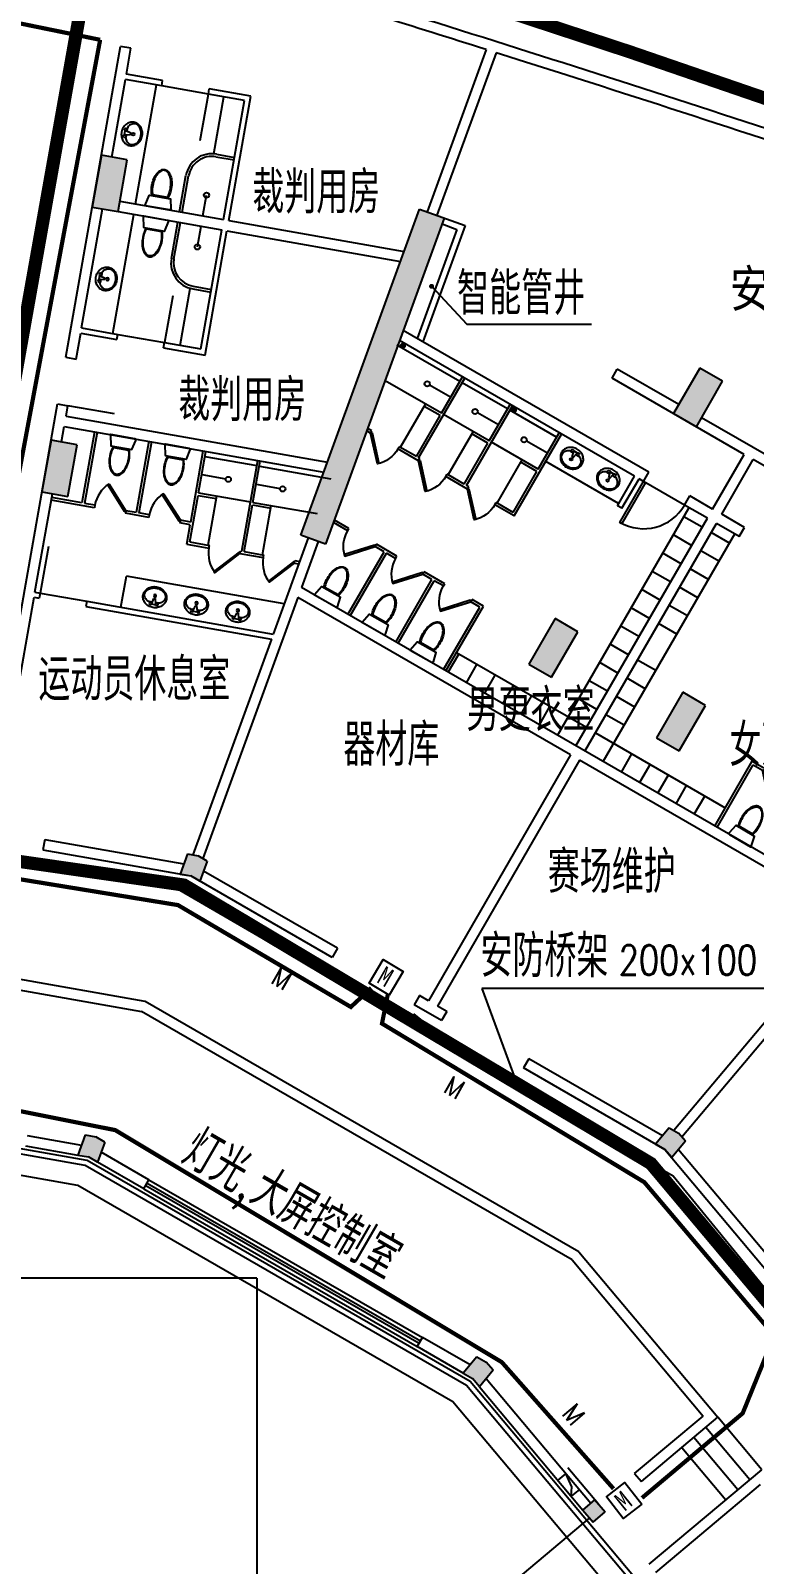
# Model space of a CAD drawing. Extents: x 23317406 to 24383751, y 42324270 to 43451021.
# Drawn here: x 24004574 to 24018326, y 43342326 to 43371489 of the extents above; entities that cross this region are included whole.
import ezdxf

# ---------------------------------------------------------------- set-up
doc = ezdxf.new("R2010")
doc.units = 0
doc.header["$MEASUREMENT"] = 0
doc.layers.get('0').update_dxf_attribs({"linetype": 'CONTINUOUS'})
for name, color, linetype in [('场地', 5, 'CONTINUOUS'), ('墙', 7, 'CONTINUOUS'), ('投影', 9, 'CONTINUOUS'), ('柱填充', 8, 'CONTINUOUS'), ('柱形', 7, 'CONTINUOUS'), ('楼梯', 5, 'CONTINUOUS'), ('汉字', 7, 'CONTINUOUS'), ('监控管线', 11, 'CONTINUOUS'), ('监控设备', 1, 'CONTINUOUS'), ('辅助件', 9, 'CONTINUOUS'), ('门禁管线', 6, 'CONTINUOUS'), ('门禁设备', 6, 'CONTINUOUS'), ('门窗', 7, 'CONTINUOUS')]:
    doc.layers.add(name, color=color, linetype=linetype)
doc.styles.add('ATT', font='txt')
doc.styles.add('HZTXT', font='txt', dxfattribs={"width": 0.9, "bigfont": 'HZTXT'})
doc.styles.add('KSHZ', font='ROMANS.shx', dxfattribs={"height": 800, "bigfont": 'dfhz.shx'})
doc.styles.add('Q1', font='SimSun.ttf', dxfattribs={"width": 0.8, "height": 450})
doc.styles.add('Q200', font='SimSun.ttf', dxfattribs={"width": 0.8, "height": 450})
doc.dimstyles.new('Q2', dxfattribs={"dimscale": 150, "dimtxt": 2.5, "dimasz": 2.5, "dimexe": 0, "dimexo": 0, "dimgap": 0.5, "dimtad": 1, "dimdec": 4, "dimdsep": 46, "dimtxsty": 'Q200', "dimblk1": 'DOTSMALL', "dimblk2": 'DOTSMALL', "dimsah": 1, "dimcen": 2.5, "dimadec": 0, "dimazin": 0, "dimtfac": 1, "dimtdec": 3, "dimtmove": 2, "dimatfit": 3, "dimldrblk": 'DOTSMALL', "dimfxl": 1, "dimtolj": 1, "dimtzin": 10, "dimarcsym": 0})

# ---------------------------------------------------------------- blocks, each defined once
blk = doc.blocks.new('M100')
at = {"layer": '门窗'}
blk.add_line((0, 1000), (0, 0), dxfattribs=at)
blk = doc.blocks.new('WC-3')
for points in [[(382, 218, 0.033558), (397, 269, 0.056391), (412, 405, 0.056391), (397, 541, 0.070142), (358, 644, 0.106098), (290, 721, 0.162033), (225, 743, 0.162033), (161, 721, 0.106098), (93, 644, 0.070142), (54, 541, 0.056391), (38, 405, 0.056391), (54, 269, 0.033558), (69, 218)], [(55, 405, -0.056391), (70, 537, -0.070142), (108, 636, -0.106098), (170, 708, -0.162033), (225, 726, -0.162033), (280, 708, -0.106098), (343, 636, -0.070142), (381, 537, -0.056391), (396, 405, -0.056391), (381, 273, -0.027675), (369, 232), (81, 232, -0.027675), (70, 273, -0.056391)], [(-20, 24, 0.477064), (0, 0), (463, 0, 0.477064), (473, 12), (431, 207, 0.354037), (426, 211), (24, 211, 0.354037), (19, 207)]]:
    blk.add_lwpolyline(points, format="xyb", close=True)
blk = doc.blocks.new('A$C7FE16A13')
at = {"layer": '门窗'}
blk.add_lwpolyline([(517, 587), (532, 561), (15, 257), (0, 283)], close=True, dxfattribs=at)
blk.add_arc((517, 587), 600, 210.4472, 257.9761, dxfattribs=at)
blk = doc.blocks.new('A$C4D630D1B')
at = {"layer": '柱填充', "xscale": -1, "rotation": 325.0332498741019}
blk.add_blockref('A$C7FE16A13', (321, -219), dxfattribs=at)
blk = doc.blocks.new('15PLAV04')
at = {"color": 0, "linetype": 'ByBlock'}
for p, q in [((2.5, -1.5), (2.5, 1.5)), ((7, 0.5), (3, 1.5)), ((4, 1.25), (4, 3.635323)), ((7, -0.5), (7, 0.5)), ((3, -1.5), (7, -0.5)), ((4, -3.628449), (4, -1.25))]:
    blk.add_line(p, q, dxfattribs=at)
blk.add_lwpolyline([(8, 9, 0.109452), (4.986152, 8.332258, 0.102376), (2.343146, 6.363961, 0.093737), (0.622313, 3.491319, 0.088426), (0, 0, 0.088426), (0.622313, -3.491319, 0.093737), (2.343146, -6.363961, 0.102376), (4.986152, -8.332258, 0.109452), (8, -9, 0.109452), (11.013848, -8.332258, 0.102376), (13.656854, -6.363961, 0.093737), (15.377687, -3.491319, 0.088426), (16, 0, 0.088426), (15.377687, 3.491319, 0.093737), (13.656854, 6.363961, 0.102376), (11.013848, 8.332258, 0.109452)], format="xyb", close=True, dxfattribs=at)
for centre in [(3, 2.5), (9, 0), (3, -2.5)]:
    blk.add_circle(centre, 1, dxfattribs=at)
for centre, radius, start, end in [((7, 3.635323), 3, 146.09549, 180), ((11.358035, 0.706347), 8.250845, 143.130102, 146.09549), ((9.915843, 1.787992), 6.448105, 118.911201, 143.130102), ((9, 3.446272), 4.553728, 90, 118.911201), ((9, 3.446272), 4.553728, 61.088799, 90), ((8.084157, 1.787992), 6.448105, 36.869898, 61.088799), ((6.641965, 0.706347), 8.250845, 17.257939, 36.869898), ((4.368267, 0), 10.631733, 0, 17.257939), ((4.368267, 0), 10.631733, 342.742061, 0), ((7, -3.628449), 3, 180, 212.259808), ((9.915843, -1.787992), 6.448105, 212.259808, 241.088799), ((9, -3.446272), 4.553728, 241.088799, 270), ((9, -3.446272), 4.553728, 270, 298.911201), ((8.084157, -1.787992), 6.448105, 298.911201, 323.130102), ((6.641965, -0.706347), 8.250845, 323.130102, 342.742061)]:
    blk.add_arc(centre, radius, start, end, dxfattribs=at)
at = {"color": 0, "linetype": 'ByBlock', "style": 'ATT'}
for tag, p, flags in [('ITEM', (0, -17.5), 3), ('ROOM_NUMBER', (0, -26.5), 1)]:
    blk.add_attdef(tag, p, '', height=6, dxfattribs=dict(at, flags=flags))
blk = doc.blocks.new('A$C23EB7B9D')
at = {"layer": '门窗'}
blk.add_lwpolyline([(600, 181), (591, 209), (19, 29), (28, 0)], close=True, dxfattribs=at)
blk.add_arc((600, 181), 600, 150, 197.529, dxfattribs=at)
blk = doc.blocks.new('_DOTSMALL')
at = {"color": 0, "linetype": 'ByBlock', "const_width": 0.5}
blk.add_lwpolyline([(-0.0625, 0, 1), (0.0625, 0, 1)], format="xyb", close=True, dxfattribs=at)
blk = doc.blocks.new('A$C598A25E8')
at = {"layer": '监控设备', "color": 6}
blk.add_lwpolyline([(525, 73), (86, 0), (0, 518), (439, 591)], close=True, dxfattribs=at)
at = {"layer": '门禁设备', "style": 'Q1', "width": 0.9}
blk.add_text('M', height=360, rotation=10.6583, dxfattribs=at).set_placement((170, 101, -121))

msp = doc.modelspace()

# ---------------------------------------------------------------- hatches: boundary and pattern name
at = {"layer": '柱填充'}
for points in [[(24006409.70998, 43369032.77156), (24005917.3061, 43369119.59565), (24005743.65792, 43368134.7879), (24006236.0618, 43368047.96381)], [(24012434.47753, 43367926.36074), (24010177.05122, 43361724.13293), (24009707.20491, 43361895.143), (24011964.63122, 43368097.37082)], [(24016791.05821, 43364206.25919), (24017224.07091, 43363956.25919), (24017724.07091, 43364822.28459), (24017291.05821, 43365072.28459)], [(24005454.645, 43363616.32892), (24004962.24112, 43363703.15301), (24004788.59295, 43362718.34525), (24005280.99682, 43362631.52117)], [(24014974.06935, 43360059.14577), (24014541.05665, 43360309.14577), (24014041.05665, 43359443.12037), (24014474.06935, 43359193.12037)], [(24017398.94204, 43358659.14487), (24016965.92934, 43358909.14487), (24016465.92934, 43358043.11947), (24016898.94204, 43357793.11947)], [(24015067.81397, 43343358.3661), (24015260.65024, 43343128.55276), (24015490.46358, 43343321.38904), (24015297.62729, 43343551.20238)]]:
    msp.add_hatch(color=256, dxfattribs=at).paths.add_polyline_path(points)
h = msp.add_hatch(dxfattribs=at)
h.set_pattern_fill('ANSI37', color=256, scale=4, style=0)
h.set_pattern_definition([(45, (23859302.129, 43292183.354), (-8.9802561, 8.9802561), []), (135, (23859302.129, 43292183.354), (-8.9802561, -8.9802561), [])])
h.paths.add_polyline_path([(24011686.61959, 43365500.1894, 1), (24011606.61959, 43365500.1894, 1)])
h = msp.add_hatch(dxfattribs=at)
h.set_pattern_fill('ANSI37', color=256, scale=4, style=0)
h.set_pattern_definition([(45, (23861412.228, 43290960.778), (-8.9802561, 8.9802561), []), (135, (23861412.228, 43290960.778), (-8.9802561, -8.9802561), [])])
h.paths.add_polyline_path([(24013796.71867, 43364277.61369, 1), (24013716.71867, 43364277.61369, 1)])

# ---------------------------------------------------------------- linework, layer by layer
at = {"layer": '场地'}
for q in [(23985870, 43347768), (24008870, 43306768)]:
    msp.add_line((24008870, 43347768), q, dxfattribs=at)
at = {"layer": '墙', "ltscale": 5000}
for p, q in [((24005240.07821, 43365278.84541), (24006281.96727, 43371187.69193)), ((24006478.92883, 43371152.9623), (24006281.96727, 43371187.69193)), ((24006392.10474, 43370660.55842), (24006478.92883, 43371152.9623)), ((24013228.12705, 43371130.22644), (24012105.58511, 43368046.06779)), ((24013418.95641, 43371069.7649), (24012293.52363, 43367977.66377)), ((24006114.26765, 43369084.86601), (24006374.73992, 43370562.07764)), ((24007064.10535, 43370440.52392), (24006374.73992, 43370562.07764)), ((24007081.47016, 43370539.00469), (24006392.10474, 43370660.55842)), ((24007064.10535, 43370440.52392), (24007081.47016, 43370539.00469)), ((24007950.43232, 43370284.24056), (24007967.79714, 43370382.72133)), ((24008639.79775, 43370162.68683), (24007950.43232, 43370284.24056)), ((24008755.64334, 43370243.80279), (24007967.79714, 43370382.72133)), ((24008338.88772, 43367880.26418), (24008755.64334, 43370243.80279)), ((24008240.40694, 43367897.629), (24008639.79775, 43370162.68683)), ((24006270.79144, 43368244.92536), (24008240.40694, 43367897.629)), ((24005541.22867, 43365835.00043), (24005940.61947, 43368100.05826)), ((24006236.0618, 43368047.96381), (24008205.67731, 43367700.66745)), ((24008338.88772, 43367880.26418), (24011671.71729, 43367292.59641)), ((24007806.2865, 43365435.60962), (24008205.67731, 43367700.66745)), ((24007887.40246, 43365319.76403), (24008304.15808, 43367683.30263)), ((24008304.15808, 43367683.30263), (24011602.25802, 43367101.75863)), ((24005437.03976, 43365244.11578), (24005523.86385, 43365736.51965)), ((24005523.86385, 43365736.51965), (24006213.22928, 43365614.96593)), ((24005541.22867, 43365835.00043), (24006230.60725, 43365713.44438)), ((24006213.22928, 43365614.96593), (24006230.59409, 43365713.4467)), ((24007099.55625, 43365458.68257), (24007116.92107, 43365557.16334)), ((24007116.92107, 43365557.16334), (24007806.2865, 43365435.60962)), ((24005240.07821, 43365278.84541), (24005437.03976, 43365244.11578)), ((24007099.55625, 43365458.68257), (24007887.40246, 43365319.76403)), ((24003659.87979, 43356317.09486), (24005083.79485, 43364392.51843)), ((24005083.79485, 43364392.51843), (24005280.7564, 43364357.7888)), ((24005246.02676, 43364160.82725), (24005280.7564, 43364357.7888)), ((24005246.02676, 43364160.82725), (24010213.0726, 43363285.00305)), ((24005159.20268, 43363668.42337), (24005211.29713, 43363963.8657)), ((24005211.29713, 43363963.8657), (24010143.61333, 43363094.16528)), ((24004655.62296, 43360812.48089), (24004985.5545, 43362683.61562)), ((24009848.1588, 43361843.83998), (24009182.26499, 43360014.31177)), ((24010036.09733, 43361775.43595), (24009717.49987, 43360900.09663)), ((24020322.50013, 43354777.29687), (24009717.49987, 43360900.09663)), ((24003856.84134, 43356282.36522), (24004638.25814, 43360714.00011)), ((24004638.25814, 43360714.00011), (24004736.73892, 43360696.6353)), ((24004655.62296, 43360812.48089), (24004754.10374, 43360795.11607)), ((24004754.10666, 43360795.11556), (24004736.74188, 43360696.63477)), ((24005640.43363, 43360638.8322), (24005623.06886, 43360540.35141)), ((24005640.43071, 43360638.83271), (24009182.26499, 43360014.31177)), ((24009648.0406, 43360709.25885), (24007842.09955, 43355747.4766)), ((24014833.39746, 43357715.49167), (24009648.0406, 43360709.25885)), ((24005623.0659, 43360540.35194), (24009147.53535, 43359918.89288)), ((24009147.53535, 43359918.89288), (24007654.16102, 43355815.88063)), ((24014833.39746, 43357715.49167), (24012133.39746, 43353038.95449)), ((24015006.60254, 43357615.49167), (24012306.60254, 43352938.95449)), ((24020191.9594, 43354621.72449), (24015006.60254, 43357615.49167)), ((24004841.65383, 43356108.71621), (24004806.92428, 43355911.75465)), ((24004841.65383, 43356108.71621), (24007484.70175, 43355642.67555)), ((24004806.92428, 43355911.75465), (24007615.24248, 43355416.57238)), ((24010301.34665, 43353865.74941), (24007615.24248, 43355416.57238)), ((24010401.34665, 43354038.95449), (24007860.5788, 43355505.86749)), ((24020191.9594, 43354621.72449), (24016797.90056, 43350576.84267)), ((24020345.16829, 43354493.16697), (24016951.10947, 43350448.28517)), ((24010401.34665, 43354038.95449), (24010301.34665, 43353865.74941)), ((24002860.85837, 43353513.24672), (24006677.54232, 43352840.26236)), ((24014992.99841, 43348270.27166), (24006747.00159, 43353031.10014)), ((24011960.19238, 43353138.95449), (24011860.19238, 43352965.74941)), ((24012133.39746, 43353038.95449), (24011960.19238, 43353138.95449)), ((24014862.45768, 43348114.69928), (24006677.54232, 43352840.26236)), ((24012379.80762, 43352665.74941), (24011860.19238, 43352965.74941)), ((24012479.80762, 43352838.95449), (24012306.60254, 43352938.95449)), ((24012479.80762, 43352838.95449), (24012379.80762, 43352665.74941)), ((24014038.65335, 43351938.95449), (24013938.65335, 43351765.74941)), ((24016579.42126, 43350472.04146), (24014038.65335, 43351938.95449)), ((24016624.75752, 43350214.92645), (24013938.65335, 43351765.74941)), ((24004509.34496, 43350480.9222), (24005539.84216, 43350299.21774)), ((24004474.61533, 43350283.96065), (24005470.38289, 43350108.37997)), ((24006821.92427, 43349639.21195), (24005915.71921, 43350162.40969)), ((24016624.75752, 43350214.92645), (24018618.45709, 43347838.92782)), ((24016885.83902, 43350214.92639), (24018771.66598, 43347967.48534)), ((24006721.92427, 43349466.00687), (24005846.25994, 43349971.57191)), ((24006721.92427, 43349466.00687), (24006821.92443, 43349639.21223)), ((24014862.45768, 43348114.69928), (24017353.62161, 43345145.84572)), ((24014992.99841, 43348270.27166), (24017635.38802, 43345121.19435)), ((24011918.07669, 43346466.00687), (24012018.07685, 43346639.21223)), ((24012924.28085, 43346116.01474), (24012018.07669, 43346639.21195)), ((24012793.74023, 43345960.44249), (24011918.07669, 43346466.00687)), ((24013230.69861, 43345858.89968), (24015221.02285, 43343486.92361)), ((24013100.15801, 43345703.32745), (24015067.81397, 43343358.3661)), ((24016051.34605, 43344053.10678), (24017353.62161, 43345145.84572)), ((24016179.90358, 43343899.89789), (24017635.38802, 43345121.19435)), ((24016051.34605, 43344053.10678), (24016179.90358, 43343899.89789)), ((24016326.08747, 43342325.53127), (24018471.01191, 43344125.33657)), ((24016454.64501, 43342172.32239), (24018446.36054, 43343843.57016))]:
    msp.add_line(p, q, dxfattribs=at)
at = {"layer": '墙'}
for p, q in [((24016047.75681, 43363018.82377), (24011584.2616, 43365595.82394)), ((24016320.96189, 43363092.02885), (24011653.85409, 43365786.5848)), ((24015621.92379, 43364881.25934), (24015721.92379, 43365054.46442)), ((24016891.05808, 43364379.46442), (24015721.92379, 43365054.46442)), ((24018133.39746, 43363431.25934), (24015621.92379, 43364881.25934)), ((24019315.92922, 43362979.46442), (24017324.07079, 43364129.46442)), ((24017533.39746, 43362392.02885), (24018133.5905, 43363431.59369)), ((24017706.60254, 43362292.02885), (24018306.79558, 43363331.59369)), ((24020818.07621, 43361881.25934), (24018306.60254, 43363331.25934)), ((24015722.75681, 43362455.90726), (24016047.75681, 43363018.82377)), ((24015809.35935, 43362405.90726), (24016134.35935, 43362968.82377)), ((24016220.96189, 43362918.82377), (24016134.35935, 43362968.82377)), ((24016220.96189, 43362918.82377), (24016320.96189, 43363092.02885)), ((24017000.38476, 43362468.82377), (24017100.38476, 43362642.02885)), ((24017533.39746, 43362392.02885), (24017100.38476, 43362642.02885)), ((24015809.35935, 43362405.90726), (24015722.75681, 43362455.90726)), ((24017433.39746, 43362218.82377), (24017000.38476, 43362468.82377)), ((24014933.39746, 43357888.69675), (24017433.39746, 43362218.82377)), ((24015106.60254, 43357788.69675), (24017606.60254, 43362118.82377)), ((24018039.61524, 43361868.82377), (24017606.60254, 43362118.82377)), ((24018139.61524, 43362042.02885), (24017706.60254, 43362292.02885)), ((24018039.61524, 43361868.82377), (24018139.61524, 43362042.02885)), ((24014745.4547, 43344053.68367), (24014589.19099, 43343928.76683)), ((24014855.96117, 43343796.83685), (24014745.4547, 43344053.68367)), ((24014846.3786, 43343622.26254), (24014855.96117, 43343796.83685)), ((24015002.64232, 43343747.17939), (24014846.3786, 43343622.26254))]:
    msp.add_line(p, q, dxfattribs=at)
at = {"layer": '墙', "ltscale": 5000}
for start, end in [(67.1172342395, 67.1172342395), (66.2587266313, 66.2587266313), (64.4772342395, 64.4772342395), (64.9387266313, 64.9387266313)]:
    msp.add_arc((23850578.58196, 42857442.58139), 533172.67138, start, end, dxfattribs=at)
at = {"layer": '墙'}
for centre, radius, start, end in [((23850634.74669, 42857737.27781), 530172.67138, 79.4743453394, 79.4743453394), ((23850639.30178, 42857736.37231), 530172.67138, 78.1227654233, 78.1227654233), ((23850644.55659, 42857735.23786), 530172.67138, 77.5606287088, 77.5606287088), ((23850649.0789, 42857734.18074), 530172.67138, 76.2090487927, 76.2090487927), ((23850578.58196, 42857442.58139), 539022.67138, 71.62212287, 73.1673944776), ((23850578.58196, 42857442.58139), 538822.67138, 72.4305871538, 72.8863136296), ((23850578.58196, 42857442.58139), 538822.67138, 71.62212287, 72.4093011444)]:
    msp.add_arc(centre, radius, start, end, dxfattribs=at)
at = {"layer": '投影'}
msp.add_line((24011290, 43339927.32233), (24015196.37148, 43343205.1572), dxfattribs=at)
at = {"layer": '柱填充'}
for points in [[(24007754.16102, 43355798.24793), (24007554.16102, 43355833.51333), (24007615.24248, 43355416.57238), (24007415.24248, 43355451.83777)], [(24007930.03807, 43355696.70527), (24007754.16102, 43355798.24793), (24007791.11953, 43355315.02972), (24007615.24248, 43355416.57238)], [(24005809.30143, 43350454.79013), (24005609.30143, 43350490.05552), (24005670.38289, 43350073.11457), (24005470.38289, 43350108.37997)], [(24005985.17848, 43350353.24747), (24005809.30143, 43350454.79013), (24005846.25994, 43349971.57191), (24005670.38289, 43350073.11457)], [(24016885.83915, 43350526.07131), (24016709.9621, 43350627.61397), (24016624.75769, 43350214.92654), (24016448.88064, 43350316.46921)], [(24017016.37987, 43350370.49893), (24016885.83915, 43350526.07131), (24016755.29842, 43350059.35416), (24016624.75769, 43350214.92654)], [(24013230.69874, 43346170.04459), (24013054.82169, 43346271.58726), (24012969.61728, 43345858.89983), (24012793.74023, 43345960.44249)], [(24013361.23946, 43346014.47221), (24013230.69874, 43346170.04459), (24013100.15801, 43345703.32745), (24012969.61728, 43345858.89983)]]:
    msp.add_solid(points, dxfattribs=at)
at = {"layer": '柱形'}
for p, q in [((24005917.3061, 43369119.59565), (24005743.65792, 43368134.7879)), ((24006409.70998, 43369032.77156), (24005917.3061, 43369119.59565)), ((24006236.0618, 43368047.96381), (24006409.70998, 43369032.77156)), ((24005743.65792, 43368134.7879), (24006236.0618, 43368047.96381)), ((24009707.20491, 43361895.143), (24011964.63122, 43368097.37082)), ((24012434.47753, 43367926.36074), (24010177.05122, 43361724.13293)), ((24011964.63122, 43368097.37082), (24012829.14843, 43367782.71228)), ((24012675.3429, 43367710.99159), (24011919.16427, 43365633.40789)), ((24012829.14843, 43367782.71228), (24012024.6905, 43365572.4823)), ((24012393.43511, 43367813.59763), (24012675.3429, 43367710.99159)), ((24017291.05821, 43365072.28459), (24016791.05821, 43364206.25919)), ((24017724.07091, 43364822.28459), (24017291.05821, 43365072.28459)), ((24017224.07091, 43363956.25919), (24017724.07091, 43364822.28459)), ((24016791.05821, 43364206.25919), (24017224.07091, 43363956.25919)), ((24004962.24112, 43363703.15301), (24004788.59295, 43362718.34525)), ((24005454.645, 43363616.32892), (24004962.24112, 43363703.15301)), ((24005280.99682, 43362631.52117), (24005454.645, 43363616.32892)), ((24004788.59295, 43362718.34525), (24005280.99682, 43362631.52117)), ((24010177.05122, 43361724.13293), (24009707.20491, 43361895.143)), ((24014541.05665, 43360309.14577), (24014041.05665, 43359443.12037)), ((24014974.06935, 43360059.14577), (24014541.05665, 43360309.14577)), ((24014474.06935, 43359193.12037), (24014974.06935, 43360059.14577)), ((24014041.05665, 43359443.12037), (24014474.06935, 43359193.12037)), ((24016965.92934, 43358909.14487), (24016465.92934, 43358043.11947)), ((24017398.94204, 43358659.14487), (24016965.92934, 43358909.14487)), ((24016898.94204, 43357793.11947), (24017398.94204, 43358659.14487)), ((24016465.92934, 43358043.11947), (24016898.94204, 43357793.11947)), ((24007554.16102, 43355833.51333), (24007754.16102, 43355798.24793)), ((24007930.03807, 43355696.70527), (24007754.16102, 43355798.24793)), ((24007415.24248, 43355451.83777), (24007615.24248, 43355416.57238)), ((24007791.11953, 43355315.02972), (24007615.24248, 43355416.57238)), ((24005609.30143, 43350490.05552), (24005809.30143, 43350454.79013)), ((24005985.17848, 43350353.24747), (24005809.30143, 43350454.79013)), ((24016709.9621, 43350627.61397), (24016885.83915, 43350526.07131)), ((24017016.37987, 43350370.49893), (24016885.83915, 43350526.07131)), ((24005470.38289, 43350108.37997), (24005670.38289, 43350073.11457)), ((24016448.88064, 43350316.46921), (24016624.75769, 43350214.92654)), ((24016755.29842, 43350059.35416), (24016624.75769, 43350214.92654)), ((24005846.25994, 43349971.57191), (24005670.38289, 43350073.11457)), ((24013054.82169, 43346271.58726), (24013230.69874, 43346170.04459)), ((24013361.23946, 43346014.47221), (24013230.69874, 43346170.04459)), ((24012793.74023, 43345960.44249), (24012969.61728, 43345858.89983)), ((24013100.15801, 43345703.32745), (24012969.61728, 43345858.89983))]:
    msp.add_line(p, q, dxfattribs=at)
at = {"layer": '柱形', "ltscale": 1000}
for p, q in [((24007554.16102, 43355833.51333), (24007415.24248, 43355451.83777)), ((24007930.03807, 43355696.70527), (24007791.11953, 43355315.02972)), ((24005609.30143, 43350490.05552), (24005470.38289, 43350108.37997)), ((24016709.9621, 43350627.61397), (24016448.88064, 43350316.46921)), ((24005985.17848, 43350353.24747), (24005846.25994, 43349971.57191)), ((24017016.37987, 43350370.49893), (24016755.29842, 43350059.35416)), ((24013054.82169, 43346271.58726), (24012793.74023, 43345960.44249)), ((24013361.23946, 43346014.47221), (24013100.15801, 43345703.32745))]:
    msp.add_line(p, q, dxfattribs=at)
at = {"layer": '柱形', "ltscale": 5000}
for p, q in [((24015067.81397, 43343358.3661), (24015297.62729, 43343551.20238)), ((24015297.62729, 43343551.20238), (24015490.46358, 43343321.38904)), ((24015067.81397, 43343358.3661), (24015260.65024, 43343128.55276)), ((24015260.65024, 43343128.55276), (24015490.46358, 43343321.38904))]:
    msp.add_line(p, q, dxfattribs=at)
at = {"layer": '楼梯'}
for p, q in [((24018241.19858, 43343932.50029), (24017405.57469, 43344928.35807)), ((24018471.01191, 43344125.33657), (24017635.38802, 43345121.19435)), ((24018011.38524, 43343739.66401), (24017175.76135, 43344735.52178)), ((24017781.57191, 43343546.82772), (24016945.94802, 43344542.6855))]:
    msp.add_line(p, q, dxfattribs=at)
at = {"layer": '监控管线', "color": 0}
msp.add_line((24006747.00159, 43353031.10014), (24002698.62646, 43353744.93791), dxfattribs=at)
at = {"layer": '监控管线'}
for p, q in [((24018653.56456, 43353272.87333), (24013150.33773, 43353272.87333)), ((24013150.33773, 43353272.87333), (24013844.02147, 43351378.26932))]:
    msp.add_line(p, q, dxfattribs=at)
at = {"layer": '监控管线', "color": 2, "const_width": 250}
for points in [[(24019090.7904, 43307999.23379), (24022836.3983, 43312515.53166), (24026356.08152, 43322180.89905), (24026292.42422, 43332453.62215), (24023148.31794, 43341851.26224), (24016360.3546, 43349947.57592), (24007486.68719, 43355242.00889), (24002685.44275, 43355931.86111), (24005962.50221, 43374375.84004), (23992616.48831, 43378217.9585), (23976840.75464, 43382171.97166), (23965043.10162, 43384891.0045)], [(24005962.50221, 43374375.84004), (24015968.38047, 43371083.25573), (24036574.23217, 43363994.77166), (24059466.1809, 43355072.36259), (24079699.51177, 43346886.28986)]]:
    msp.add_lwpolyline(points, dxfattribs=at)
at = {"layer": '监控设备', "color": 1}
for p, q in [((24003406.75466, 43355811.84457), (24007409.78388, 43355141.89741)), ((24007409.78388, 43355141.89741), (24012170.14303, 43352375.65862)), ((24012170.14303, 43352375.65862), (24016783.40995, 43349710.78908)), ((24016783.40995, 43349710.78908), (24022975.33872, 43342128.70343))]:
    msp.add_line(p, q, dxfattribs=at)
at = {"layer": '辅助件'}
for p, q in [((24006566.23376, 43368192.8309), (24006965.62457, 43370457.88874)), ((24008054.86165, 43369148.85758), (24008245.87465, 43370232.14611)), ((24008095.41963, 43369090.93478), (24008440.10235, 43369030.15792)), ((24008104.10204, 43369140.17517), (24008448.78476, 43369079.39831)), ((24007403.32035, 43368045.22995), (24007524.87408, 43368734.59538)), ((24007452.56074, 43368036.54754), (24007574.11446, 43368725.91297)), ((24007846.48384, 43367967.08827), (24007915.94311, 43368361.01138)), ((24006132.11332, 43365730.81152), (24006531.50413, 43367995.86935)), ((24007247.03699, 43367158.90298), (24007368.59072, 43367848.2684)), ((24007296.27738, 43367150.22057), (24007417.8311, 43367839.58599)), ((24007742.29493, 43367376.20362), (24007811.75421, 43367770.12672)), ((24007412.3634, 43365505.06889), (24007603.37639, 43366588.35742)), ((24007652.61678, 43366579.67501), (24007997.29949, 43366518.89815)), ((24007661.29919, 43366628.9154), (24008005.9819, 43366568.13854)), ((24012728.51091, 43364819.72123), (24011534.2616, 43365509.2214)), ((24012378.51091, 43364213.50345), (24011308.05235, 43364831.53299)), ((24011946.81218, 43363365.77932), (24012821.81218, 43364881.32377)), ((24012553.51091, 43364516.61234), (24012152.97417, 43364747.86234)), ((24012378.51091, 43364213.50345), (24012778.51091, 43364906.32377)), ((24013637.83759, 43364294.72123), (24012771.81218, 43364794.72123)), ((24011600.40202, 43363565.77932), (24012075.40202, 43364388.50345)), ((24013287.83759, 43363688.50345), (24013687.83759, 43364381.32377)), ((24011903.51091, 43363390.77932), (24012353.51091, 43364170.20218)), ((24012353.51091, 43364170.20218), (24012050.40202, 43364345.20218)), ((24013287.83759, 43363688.50345), (24012421.81218, 43364188.50345)), ((24012856.13886, 43362840.77932), (24013731.13886, 43364356.32377)), ((24013462.83759, 43363991.61234), (24013062.30084, 43364222.86234)), ((24014568.8149, 43363757.22123), (24013681.13886, 43364269.72123)), ((24005786.0294, 43363862.52489), (24005547.26316, 43362508.41423)), ((24005835.26979, 43363853.84248), (24005596.50355, 43362499.73182)), ((24011034.13615, 43363834.97805), (24010960.75599, 43363877.3441)), ((24011059.13615, 43363878.27932), (24010978.12081, 43363925.05354)), ((24011034.13615, 43363834.97805), (24011059.13615, 43363878.27932)), ((24012509.7287, 43363040.77932), (24012984.7287, 43363863.50345)), ((24013262.83759, 43363645.20218), (24012959.7287, 43363820.20218)), ((24013762.11617, 43362259.97805), (24014662.11617, 43363818.82377)), ((24014218.8149, 43363151.00345), (24014618.8149, 43363843.82377)), ((24006820.07754, 43363680.1943), (24006581.3113, 43362326.08364)), ((24006869.31793, 43363671.5119), (24006630.55169, 43362317.40124)), ((24011553.75139, 43363534.97805), (24011578.75139, 43363578.27932)), ((24011943.46282, 43363309.97805), (24011553.75139, 43363534.97805)), ((24011903.51091, 43363390.77932), (24011578.75139, 43363578.27932)), ((24012812.83759, 43362865.77932), (24013262.83759, 43363645.20218)), ((24014218.8149, 43363151.00345), (24013331.13886, 43363663.50345)), ((24014393.8149, 43363454.11234), (24013993.27815, 43363685.36234)), ((24007615.35944, 43362143.75306), (24007854.12568, 43363497.86372)), ((24007764.44753, 43362701.33511), (24007903.36607, 43363489.18131)), ((24007886.00125, 43363390.70053), (24008870.80901, 43363217.05236)), ((24008584.28951, 43361592.11956), (24008888.17383, 43363315.53313)), ((24008798.49567, 43362519.00452), (24008937.41421, 43363306.85072)), ((24011943.46282, 43363309.97805), (24011968.46282, 43363353.27932)), ((24011968.46282, 43363353.27932), (24011946.81218, 43363365.77932)), ((24013440.70601, 43362503.27932), (24013915.70601, 43363326.00345)), ((24014193.8149, 43363107.70218), (24013890.70601, 43363282.70218)), ((24015747.75681, 43362499.20853), (24014362.11617, 43363299.20853)), ((24007825.22439, 43363046.01782), (24008280.69798, 43362965.70554)), ((24008920.0494, 43363208.36995), (24010278.09961, 43362968.90905)), ((24012463.07806, 43363009.97805), (24012488.07806, 43363053.27932)), ((24012874.44013, 43362772.47805), (24012463.07806, 43363009.97805)), ((24012812.83759, 43362865.77932), (24012488.07806, 43363053.27932)), ((24013743.8149, 43362328.27932), (24014193.8149, 43363107.70218)), ((24007599.48176, 43361765.76774), (24007755.76512, 43362652.09472)), ((24007755.76512, 43362652.09472), (24008100.44783, 43362591.31786)), ((24007764.44753, 43362701.33511), (24008749.25528, 43362527.68693)), ((24007944.16447, 43361704.99088), (24008109.13024, 43362640.55824)), ((24008859.27253, 43362863.68723), (24009314.74612, 43362783.37495)), ((24012899.44013, 43362815.77932), (24012856.13886, 43362840.77932)), ((24012874.44013, 43362772.47805), (24012899.44013, 43362815.77932)), ((24005784.78269, 43362415.7618), (24004963.8507, 43362560.51426)), ((24005547.26316, 43362508.41423), (24004972.53309, 43362609.75465)), ((24005793.4651, 43362465.00219), (24005596.50355, 43362499.73182)), ((24005793.4651, 43362465.00219), (24005784.78269, 43362415.7618)), ((24006384.34975, 43362360.81328), (24006375.66734, 43362311.57289)), ((24006581.3113, 43362326.08364), (24006384.34975, 43362360.81328)), ((24008633.5299, 43361583.43716), (24008789.81326, 43362469.76413)), ((24008789.81326, 43362469.76413), (24009134.49598, 43362408.98727)), ((24008798.49567, 43362519.00452), (24010015.77624, 43362304.36511)), ((24008978.21262, 43361522.66029), (24009143.17838, 43362458.22766)), ((24013394.05537, 43362472.47805), (24013419.05537, 43362515.77932)), ((24013762.11617, 43362259.97805), (24013394.05537, 43362472.47805)), ((24013743.8149, 43362328.27932), (24013419.05537, 43362515.77932)), ((24014586.9873, 43358088.69675), (24017086.9873, 43362418.82377)), ((24006818.83083, 43362233.43121), (24006375.66734, 43362311.57289)), ((24006827.51324, 43362282.6716), (24006630.55169, 43362317.40124)), ((24006827.51324, 43362282.6716), (24006818.83083, 43362233.43121)), ((24007418.39789, 43362178.48269), (24007409.71548, 43362129.24231)), ((24007606.67703, 43362094.51267), (24007409.71548, 43362129.24231)), ((24007615.35944, 43362143.75306), (24007418.39789, 43362178.48269)), ((24007541.55896, 43361725.20976), (24007606.67703, 43362094.51267)), ((24010597.95012, 43361979.48168), (24010326.94014, 43362135.94937)), ((24010622.95012, 43362022.78295), (24010344.30496, 43362183.65881)), ((24017333.39746, 43362045.61869), (24016986.9873, 43362245.61869)), ((24007599.48176, 43361765.76774), (24007968.78467, 43361700.64967)), ((24010597.95012, 43361979.48168), (24010622.95012, 43362022.78295)), ((24015453.0127, 43357588.69675), (24017953.0127, 43361918.82377)), ((24017133.39746, 43361699.20853), (24016786.9873, 43361899.20853)), ((24017853.0127, 43361745.61869), (24017506.60254, 43361945.61869)), ((24007541.55896, 43361725.20976), (24007960.10226, 43361651.40929)), ((24007960.10226, 43361651.40929), (24007968.78467, 43361700.64967)), ((24008550.98691, 43361547.22038), (24008559.66932, 43361596.46077)), ((24008550.98691, 43361547.22038), (24008994.1504, 43361469.0787)), ((24008559.66932, 43361596.46077), (24008584.28951, 43361592.11956)), ((24008633.5299, 43361583.43716), (24009002.83281, 43361518.31909)), ((24008994.1504, 43361469.0787), (24009002.83281, 43361518.31909)), ((24010603.27044, 43360388.69675), (24011290.77044, 43361579.48168)), ((24010646.57171, 43360363.69675), (24011334.07171, 43361554.48168)), ((24011117.56536, 43361679.48168), (24011142.56536, 43361722.78295)), ((24011290.77044, 43361579.48168), (24011117.56536, 43361679.48168)), ((24011532.27679, 43361497.78295), (24011142.56536, 43361722.78295)), ((24011507.27679, 43361454.48168), (24011334.07171, 43361554.48168)), ((24011507.27679, 43361454.48168), (24011532.27679, 43361497.78295)), ((24016933.39746, 43361352.79837), (24016586.9873, 43361552.79837)), ((24017653.0127, 43361399.20853), (24017306.60254, 43361599.20853)), ((24009585.03505, 43361364.88979), (24009593.71746, 43361414.13018)), ((24009585.03505, 43361364.88979), (24009668.47989, 43361350.17622)), ((24009593.71746, 43361414.13018), (24009685.8447, 43361397.88566)), ((24012026.89203, 43361154.48168), (24012051.89203, 43361197.78295)), ((24012441.60347, 43360972.78295), (24012051.89203, 43361197.78295)), ((24016733.39746, 43361006.38821), (24016386.9873, 43361206.38821)), ((24017453.0127, 43361052.79837), (24017106.60254, 43361252.79837)), ((24006289.02357, 43360524.46829), (24006393.21248, 43361115.35294)), ((24009390.6428, 43360586.8251), (24006393.21248, 43361115.35294)), ((24011512.59711, 43359863.69675), (24012200.09711, 43361054.48168)), ((24011555.89838, 43359838.69675), (24012243.39838, 43361029.48168)), ((24012200.09711, 43361054.48168), (24012026.89203, 43361154.48168)), ((24012416.60347, 43360929.48168), (24012243.39838, 43361029.48168)), ((24012416.60347, 43360929.48168), (24012441.60347, 43360972.78295)), ((24017253.0127, 43360706.38821), (24016906.60254, 43360906.38821)), ((24012936.21871, 43360629.48168), (24012961.21871, 43360672.78295)), ((24013109.42379, 43360529.48168), (24012936.21871, 43360629.48168)), ((24013177.72506, 43360547.78295), (24012961.21871, 43360672.78295)), ((24016533.39746, 43360659.97805), (24016186.9873, 43360859.97805)), ((24012421.92379, 43359338.69675), (24013109.42379, 43360529.48168)), ((24012465.22506, 43359313.69675), (24013177.72506, 43360547.78295)), ((24016333.39746, 43360313.56788), (24015986.9873, 43360513.56788)), ((24017053.0127, 43360359.97805), (24016706.60254, 43360559.97805)), ((24017053.0127, 43360359.97805), (24016706.60254, 43360559.97805)), ((24014974.06935, 43360059.14577), (24014974.06935, 43360059.14577)), ((24016133.39746, 43359967.15772), (24015786.9873, 43360167.15772)), ((24016853.0127, 43360013.56788), (24016506.60254, 43360213.56788)), ((24015933.39746, 43359620.74756), (24015586.9873, 43359820.74756)), ((24012508.52633, 43359288.69675), (24012708.52633, 43359635.10691)), ((24015133.39746, 43358235.10691), (24012665.22506, 43359660.10691)), ((24012854.93649, 43359088.69675), (24013054.93649, 43359435.10691)), ((24015733.39746, 43359274.3374), (24015386.9873, 43359474.3374)), ((24016453.0127, 43359320.74756), (24016106.60254, 43359520.74756)), ((24013201.34665, 43358888.69675), (24013401.34665, 43359235.10691)), ((24016253.0127, 43358974.3374), (24015906.60254, 43359174.3374)), ((24013547.75681, 43358688.69675), (24013747.75681, 43359035.10691)), ((24015533.39746, 43358927.92724), (24015186.9873, 43359127.92724)), ((24013894.16698, 43358488.69675), (24014094.16698, 43358835.10691)), ((24014240.57714, 43358288.69675), (24014440.57714, 43358635.10691)), ((24015333.39746, 43358581.51708), (24014986.9873, 43358781.51708)), ((24016053.0127, 43358627.92724), (24015706.60254, 43358827.92724)), ((24015853.0127, 43358281.51708), (24015506.60254, 43358481.51708)), ((24015306.60254, 43358135.10691), (24017774.77494, 43356710.10691)), ((24015799.42286, 43357388.69675), (24015999.42286, 43357735.10691)), ((24016145.83302, 43357188.69675), (24016345.83302, 43357535.10691)), ((24017574.77494, 43356363.69675), (24018287.27494, 43357597.78295)), ((24017618.07621, 43356338.69675), (24018305.57621, 43357529.48168)), ((24018287.27494, 43357597.78295), (24018503.78129, 43357472.78295)), ((24018305.57621, 43357529.48168), (24018478.78129, 43357429.48168)), ((24016492.24319, 43356988.69675), (24016692.24319, 43357335.10691)), ((24016838.65335, 43356788.69675), (24017038.65335, 43357135.10691)), ((24017185.06351, 43356588.69675), (24017385.06351, 43356935.10691))]:
    msp.add_line(p, q, dxfattribs=at)
for points in [[(24013020, 43329528), (24013020, 43339512.23227), (24016061.93465, 43342064.71852), (24012923.92785, 43345804.4494), (24005646.07215, 43350006.32135), (23998524.87831, 43351261.97996), (23997370, 43351261.97996), (23996215.12169, 43351261.97996), (23989093.92785, 43350006.32135), (23981816.07215, 43345804.4494), (23978678.06535, 43342064.71852), (23981720, 43339512.23227), (23981720, 43329528)], [(24012920, 43329528), (24012920, 43339558.86304), (24015921.05145, 43342077.0442), (24012858.65749, 43345726.66321), (24005611.34251, 43349910.90246), (23998516.12944, 43351161.97996), (23997370, 43351161.97996), (23996223.87056, 43351161.97996), (23989128.65749, 43349910.90246), (23981881.34251, 43345726.66321), (23978818.94855, 43342077.0442), (23981820, 43339558.86304), (23981820, 43329528)], [(24012520, 43329528), (24012520, 43339745.3861), (24015357.51863, 43342126.34693), (24012597.57603, 43345415.51844), (24005472.42397, 43349529.2269), (23998481.13398, 43350761.97996), (23997370, 43350761.97996), (23996258.86602, 43350761.97996), (23989267.57603, 43349529.2269), (23982142.42397, 43345415.51844), (23979382.48137, 43342126.34693), (23982220, 43339745.3861), (23982220, 43329528)]]:
    msp.add_lwpolyline(points, dxfattribs=at)
for centre, radius in [((24007915.94311, 43368361.01138), 50), ((24007742.29493, 43367376.20362), 50), ((24011646.61959, 43365500.1894), 40), ((24012109.67289, 43364772.86234), 50), ((24013018.99957, 43364247.86234), 50), ((24013756.71867, 43364277.61369), 40), ((24013949.97688, 43363710.36234), 50), ((24008329.93837, 43362957.02313), 50), ((24009363.98651, 43362774.69254), 50)]:
    msp.add_circle(centre, radius, dxfattribs=at)
for centre, radius, start, end in [((24008017.27795, 43368647.77129), 500, 80, 170), ((24008017.27795, 43368647.77129), 450, 80, 170), ((24007739.44087, 43367072.07889), 500, 170, 260), ((24007739.44087, 43367072.07889), 450, 170, 260)]:
    msp.add_arc(centre, radius, start, end, dxfattribs=at)
at = {"layer": '门禁管线', "const_width": 80}
msp.add_lwpolyline([(24005893.75962, 43371314.88727), (24004128.00792, 43371676.19143)], dxfattribs=at)
at = {"layer": '门禁管线', "color": 6, "const_width": 80}
for points in [[(24011046.15709, 43353285.39945), (24010658.14433, 43352923.76866), (24007372.96506, 43354861.0747), (24002949.61213, 43355584.33629), (24005893.75962, 43371314.88727)], [(24016190.98386, 43343588.30024), (24018104.69557, 43345197.55432), (24018703.18982, 43346674.47381), (24016235.50951, 43349591.24828), (24011249.78585, 43352608.60065), (24011360.82252, 43353162.99226)], [(24002738.84188, 43351269.51168), (24006181.75185, 43350581.90757), (24013526.62998, 43346169.79019), (24015649.75816, 43343763.18127)]]:
    msp.add_lwpolyline(points, dxfattribs=at)
at = {"layer": '门禁设备'}
for p, q in [((24011848.82718, 43352795.98375), (24012115.19212, 43352575.56312)), ((24012115.07159, 43352579.00697), (24012212.03701, 43352416.07291))]:
    msp.add_line(p, q, dxfattribs=at)
at = {"layer": '门窗'}
for p, q in [((24007950.43232, 43370284.24056), (24007064.10535, 43370440.52392)), ((24006230.59409, 43365713.4467), (24007116.92107, 43365557.16334)), ((24017000.38476, 43362468.82377), (24016220.96189, 43362918.82377)), ((24004754.10374, 43360795.11607), (24005640.4337, 43360638.83255)), ((24006759.42443, 43349530.95906), (24011955.57685, 43346530.95906)), ((24006784.42443, 43349574.26033), (24011980.57685, 43346574.26033)), ((24006821.92443, 43349639.21223), (24012018.07685, 43346639.21223)), ((24006721.92443, 43349466.00715), (24011918.07685, 43346466.00715))]:
    msp.add_line(p, q, dxfattribs=at)
for points in [[(24006384.34975, 43362360.81328), (24006359.03986, 43362344.70708), (24006036.91591, 43362850.90483), (24006062.2258, 43362867.01103)], [(24016220.96189, 43362918.82377), (24016259.93304, 43362896.32377), (24015809.93304, 43362116.90091), (24015770.96189, 43362139.40091)], [(24012026.89203, 43361154.48168), (24012017.8564, 43361183.08863), (24011445.7175, 43361002.37594), (24011454.75313, 43360973.769)]]:
    msp.add_lwpolyline(points, close=True, dxfattribs=at)
for centre, radius, start, end in [((24006384.34975, 43362360.81328), 600, 122.471040429, 170.000000002), ((24016220.96189, 43362918.82377), 900, 239.999999999, 329.999999999), ((24012026.89203, 43361154.48168), 600, 150, 197.528959573)]:
    msp.add_arc(centre, radius, start, end, dxfattribs=at)

# ---------------------------------------------------------------- block references
at = {"layer": '辅助件', "yscale": 25, "zscale": 25}
for p, xscale, rotation in [((24006299.57252, 43369559.90507), 25, 350.000000000528), ((24005813.35762, 43366802.44336), -25, 169.9999999993096), ((24014958.52633, 43363532.22123), 25, 240.0000000000071), ((24015651.34665, 43363132.22123), 25, 240.0000000000071), ((24006897.27304, 43360518.76016), -25, 259.9999999995313), ((24007685.11924, 43360379.84162), -25, 259.9999999995313), ((24008472.96544, 43360240.92308), -25, 259.9999999995313)]:
    msp.add_blockref('15PLAV04', p, dxfattribs=dict(at, xscale=xscale, rotation=rotation))
at = {"layer": '辅助件', "xscale": -1}
for name, p, rotation in [('WC-3', (24007212.73156, 43368078.8359), 350.0000000015572), ('A$C4D630D1B', (24006822.85757, 43362285.68798), 237.057139030021), ('WC-3', (24010371.67268, 43360524.63151), 330.4762695501628), ('WC-3', (24011280.99935, 43359999.63151), 330.4762695501628), ('WC-3', (24012190.32603, 43359474.63151), 330.4762695501628), ('A$C4D630D1B', (24019001.73977, 43357125.05488), 37.0571390281179)]:
    msp.add_blockref(name, p, dxfattribs=dict(at, rotation=rotation))
at = {"layer": '辅助件'}
for name, p, rotation in [('WC-3', (24007178.00193, 43367881.87435), 169.999999998538), ('WC-3', (24006555.28619, 43363724.93041), 169.5237304516871), ('WC-3', (24007589.33433, 43363542.59982), 169.5237304516871), ('A$C4D630D1B', (24010592.44477, 43361980.16361), 262.9428609718288), ('A$C4D630D1B', (24012411.09812, 43360930.16361), 262.9428609718288), ('WC-3', (24017851.59805, 43356206.09459), 329.523730449784)]:
    msp.add_blockref(name, p, dxfattribs=dict(at, rotation=rotation))
at = {"layer": '门禁设备', "color": 6}
for p, rotation in [((24010937.9188, 43353434.89666), 319.5132441312654), ((24015758.03736, 43343155.19851), 28.12682256506981)]:
    msp.add_blockref('A$C598A25E8', p, dxfattribs=dict(at, rotation=rotation))
at = {"layer": '门窗'}
for p, xscale, yscale, zscale, rotation in [((24007950.43232, 43370284.24056), 0.8999999999978452, 0.8999999999978452, 0.8999999999978452, 170.0000000002381), ((24007116.92107, 43365557.16334), -0.8999999999978452, 0.8999999999978452, 0.8999999999978452, 349.9999999900811), ((24005280.7564, 43364357.7888), -0.8999999999978452, 0.8999999999978452, 0.8999999999978452, 260.0000000003105), ((24004754.10666, 43360795.11556), 0.8999999999978452, 0.8999999999978452, 0.8999999999978452, 349.999999999357), ((24015361.90606, 43343474.59793), 0.9, 0.9, 0.9, 40.00000000079746)]:
    msp.add_blockref('M100', p, dxfattribs=dict(at, xscale=xscale, yscale=yscale, zscale=zscale, rotation=rotation))
at = {"layer": '门窗', "xscale": -1, "rotation": 299.9999999999768}
for p in [(24011177.53366, 43363225.18053), (24012086.86033, 43362700.18053), (24013017.83764, 43362162.68053)]:
    msp.add_blockref('A$C23EB7B9D', p, dxfattribs=at)
at = {"layer": '门窗', "rotation": 19.99999999972975}
for p in [(24008049.16776, 43361172.26253), (24009083.2159, 43360989.93194)]:
    msp.add_blockref('A$C23EB7B9D', p, dxfattribs=at)

# ---------------------------------------------------------------- texts
at = {"layer": '汉字', "style": 'KSHZ', "width": 0.8}
for s, p in [('裁判用房', (24008785.16027, 43368014.13934)), ('智能管井', (24012678.05276, 43366091.15711)), ('裁判用房', (24007377.58007, 43364064.40474)), ('运动员休息室', (24004719.54982, 43358750.4115)), ('男更衣室', (24012858.24192, 43358168.74391)), ('器材库', (24010515.41346, 43357509.53722)), ('女更衣室', (24017852.52348, 43357498.25197)), ('赛场维护', (24014400.73199, 43355091.61784))]:
    msp.add_text(s, height=800, dxfattribs=at).set_placement(p)
msp.add_text('灯光,大屏控制室', height=800, rotation=329.980695873, dxfattribs=at).set_placement((24007382.31892, 43349967.50071))
at = {"layer": '监控管线', "style": 'KSHZ', "width": 0.8}
for s, height, p in [('安防桥架', 800, (24013120.37474, 43353496.05028)), ('200x100', 560, (24015747.58702, 43353538.12647))]:
    msp.add_text(s, height=height, rotation=359.853972578, dxfattribs=at).set_placement(p)
at = {"layer": '监控管线', "insert": (24017863.87463, 43366958.04183), "char_height": 800, "attachment_point": 1, "rotation": 359.853972578, "style": 'KSHZ'}
msp.add_mtext('安防桥架', dxfattribs=at)
at = {"layer": '门禁管线', "color": 6, "style": 'HZTXT', "width": 0.9}
for rotation, p in [(330.171576106, (24009107.70618, 43353389.87601, -120.6)), (330.171576106, (24012391.16217, 43351318.05877, -120.6)), (310.508334739, (24014646.85263, 43345184.48475, -120.6))]:
    msp.add_text('M', height=360, rotation=rotation, dxfattribs=at).set_placement(p)

# ---------------------------------------------------------------- leaders
at = {"layer": '汉字'}
msp.add_leader([(24012192.16323, 43366627.16402), (24012861.08806, 43365904.88597), (24015232.38268, 43365904.88597)], dimstyle='Q2', override={"dimdec": 0, "dimldrblk": 'DOTSMALL'}, dxfattribs=at)

doc.saveas('drawing.dxf')
